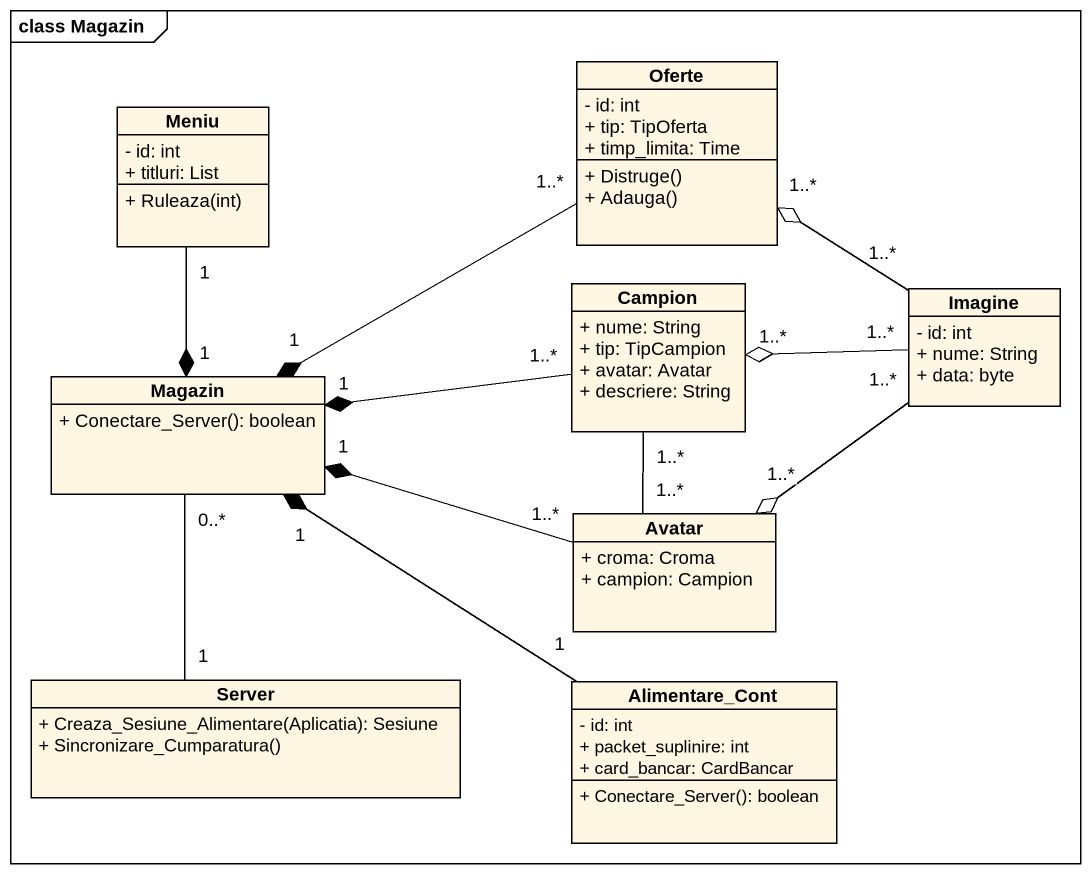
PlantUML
@startuml
mainframe class Magazin
hide circle
hide empty members
skinparam classAttributeIconSize 0
class Meniu {
  - id: int
  + titluri: List
  + Ruleaza(int)
}
class Oferte {
  - id: int
  + tip: TipOferta
  + timp_limita: Time
  + Distruge()
  + Adauga()
}
class Campion {
  + nume: String
  + tip: TipCampion
  + avatar: Avatar
  + descriere: String
}
class Imagine {
  - id: int
  + nume: String
  + data: byte
}
class Magazin {
  + Conectare_Server(): boolean
}
class Avatar {
  + croma: Croma
  + campion: Campion
}
class Server {
  + Creaza_Sesiune_Alimentare(Aplicatia): Sesiune
  + Sincronizare_Cumparatura()
}
class Alimentare_Cont {
  - id: int
  + packet_suplinire: int
  + card_bancar: CardBancar
  + Conectare_Server(): boolean
}
Meniu "1" --* "1" Magazin
Oferte "1..*" -left-* "1" Magazin
Campion "1..*" -left-* "1" Magazin
Campion "1..*" -- "1..*" Avatar
Imagine "1..*" -up-o "1..*" Oferte
Imagine "1..*" -left-o "1..*" Campion
Imagine "1..*" --o "1..*" Avatar
Magazin "0..*" -- "1" Server
Avatar "1..*" -left-* "1" Magazin
Alimentare_Cont "1" -up-* "1" Magazin
@enduml
